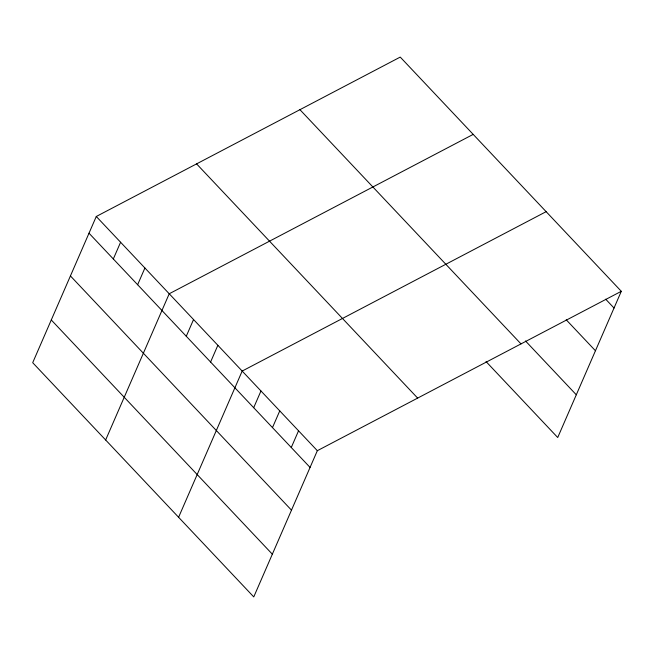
<?xml version="1.0" encoding="UTF-8"?>
<svg xmlns="http://www.w3.org/2000/svg" width="654" height="654" viewBox="0 0 654 654"><rect width="100%" height="100%" fill="white"/><g stroke="black" fill="none" stroke-linecap="round" stroke-linejoin="round"><path stroke-width="0.98" d="M96.277 216.482L32.7 362.7L253.76 596.914L317.337 450.696L621.3 291.3L400.24 57.086L96.277 216.482L317.337 450.696M113.322 258.968L120.598 242.242M137.634 284.735L144.91 268.009M105.646 439.987L169.222 293.769L473.194 134.381M186.267 336.262L193.543 319.536M210.588 362.022L217.856 345.296M178.599 517.281L242.176 371.063L546.139 211.667M253.695 407.695L260.962 390.969M272.481 427.602L279.757 410.876M291.275 447.516L298.543 430.79M621.3 291.3L557.723 437.518L486.045 361.572M605.678 299.18L614.024 308.026M566.217 319.79L595.451 350.757M525.497 340.963L576.305 394.787M299.933 109.684L520.993 343.898M196.584 163.876L417.644 398.098M89.009 233.208L310.061 467.422M70.428 275.939L291.48 510.153M51.282 319.969L272.334 554.183"/></g></svg>
